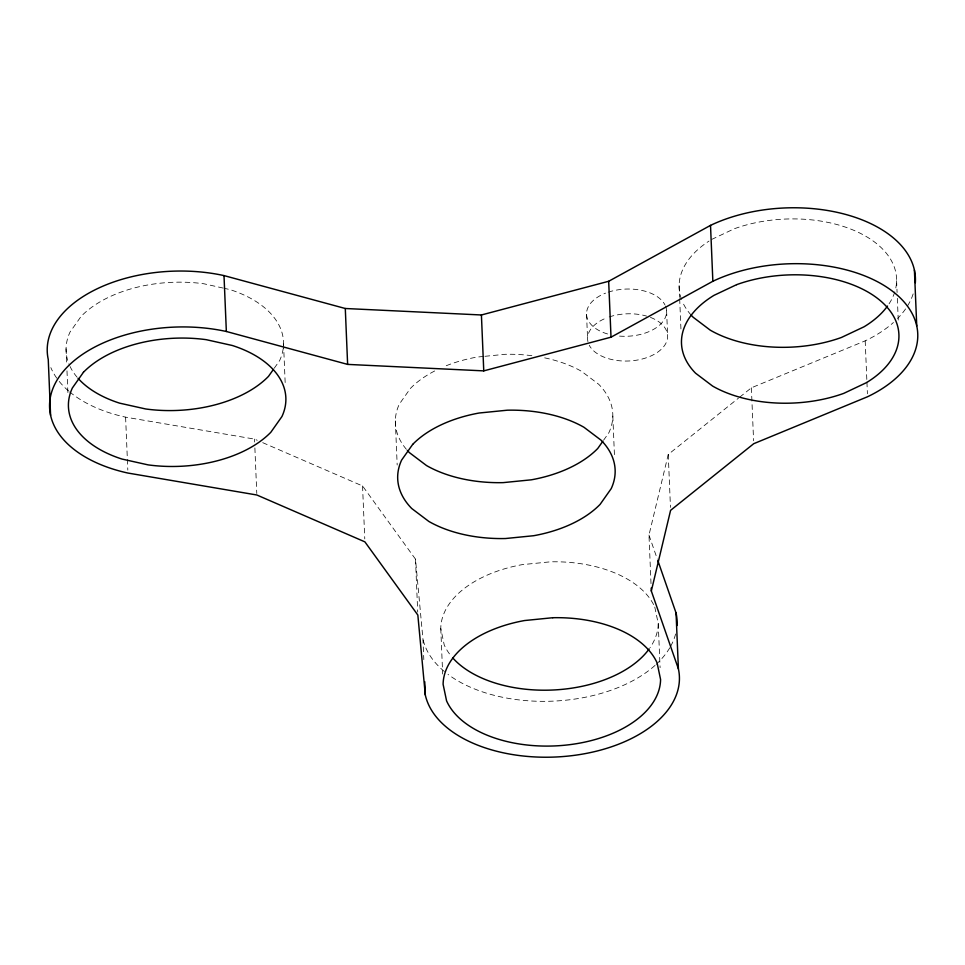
<?xml version="1.0" encoding="UTF-8"?>
<svg xmlns="http://www.w3.org/2000/svg" width="965" height="965" viewBox="0 0 965 965"><rect width="100%" height="100%" fill="white"/><g stroke="black" fill="none" stroke-linecap="round" stroke-linejoin="round"><path stroke-width="0.72" stroke-dasharray="4.83 3.62" d="M651.013 583.644L648.975 535.105L668.25 454.455L738.49 398.135M274.277 368.184L279.597 360.645A108.804 64.112 -2.4 0 0 229.984 289.597L224.543 288.378M603.547 440.269L608.867 432.742A108.804 64.112 -2.4 0 0 598.71 384.287L581.63 371.38A108.804 64.112 -2.4 0 0 542.125 357.34M739.66 397.194L751.373 387.809L865.195 340.85A127.657 75.222 -2.4 0 0 893.421 322.503M711.627 239.453L734.305 228.753A108.804 64.112 -2.4 0 1 850.032 228.789A108.804 64.112 -2.4 0 1 895.182 290.489M483.586 356.435L476.831 357.11A108.804 64.112 -2.4 0 0 443.418 366.881M484.937 356.302L505.009 354.3A108.804 64.112 -2.4 0 1 533.126 355.856M69.673 391.899A127.657 75.222 -2.4 0 0 125.595 417.157L254.507 439.099L257.245 440.281M223.18 288.077L203.856 283.77A108.804 64.112 -2.4 0 0 81.096 316.387L70.011 332.105A108.804 64.112 -2.4 0 0 69.516 365.313M262.709 442.658L362.55 485.962L415.493 559.157L422.947 639.035L423.816 659.626M648.975 535.105L657.346 559.157M654.777 607.045L658.239 623.571L660.096 667.696M653.607 604.609A108.804 64.112 -2.4 0 0 550.436 561.823L522.27 564.634A108.804 64.112 -2.4 0 0 440.764 628.408L444.226 644.934A108.804 64.112 -2.4 0 0 450.872 655.693M896.594 280.694L897.088 292.467M897.341 298.342L898.258 320.416M865.195 340.85L866.86 380.572M866.932 382.044L867.414 393.817M751.373 387.809L753.593 440.764M679.119 285.531L679.613 297.304M679.674 298.776L681.025 331.14M666.598 310.887L667.635 335.639M668.25 454.455L670.47 507.409M612.811 416.048L614.536 457.229M586.551 314.433L587.589 339.185M440.764 628.408L442.67 674.004M415.493 559.157L417.712 612.124M395.336 420.885L397.182 465.009M362.55 485.962L364.77 538.916M283.541 343.95L285.266 385.144M254.507 439.099L254.627 442.042M254.881 447.917L256.786 493.525M125.595 417.157L127.814 470.112M66.054 348.787L66.742 364.975M66.983 370.862L67.912 392.924M913.155 293.903A127.657 75.222 -2.4 0 1 906.461 307.606M905.58 308.921A127.657 75.222 -2.4 0 1 897.643 318.462M675.609 633.981A127.657 75.222 -2.4 0 1 670.554 646.453M669.782 647.804A127.657 75.222 -2.4 0 1 656.152 664.378M655.066 665.38A127.657 75.222 -2.4 0 1 448.025 674.39M444.37 671.507A127.657 75.222 -2.4 0 1 422.947 639.035M68.503 390.909A127.657 75.222 -2.4 0 1 57.562 379.281M56.766 378.171A127.657 75.222 -2.4 0 1 50.855 367.629M894.784 291.888A108.804 64.112 -2.4 0 1 888.391 304.819M691.145 315.097A108.804 64.112 -2.4 0 1 682.581 302.057M681.495 299.379A108.804 64.112 -2.4 0 1 708.986 241.105M77.116 377.231A108.804 64.112 -2.4 0 1 70.083 366.543M406.386 449.316A108.804 64.112 -2.4 0 1 399.281 404.19L410.366 388.473A108.804 64.112 -2.4 0 1 436.626 369.993M658.239 623.571A108.804 64.112 -2.4 0 1 650.024 647.696M665.488 306.014A40.06 23.606 -2.4 0 1 617.335 335.892M607.564 333.962A40.06 23.606 -2.4 0 1 605.574 293.131M608.167 292.19A40.06 23.606 -2.4 0 1 664.933 304.844M650.446 317.389A40.06 23.606 -2.4 0 1 651.11 355.892A40.06 23.606 -2.4 0 1 589.253 345.229M587.938 341.634A40.06 23.606 -2.4 0 1 606.611 317.883M609.205 316.942A40.06 23.606 -2.4 0 1 646.634 316.11"/><path stroke-width="1.45" d="M678.395 668.841L651.327 591.002L670.591 510.352L753.713 443.707L867.547 396.748A127.657 75.222 -2.4 0 0 891.672 290.61A127.657 75.222 -2.4 0 0 712.858 281.273L611.014 337.183L483.755 370.874L347.629 364.396L226.353 331.49A127.657 75.222 -2.4 0 0 59.42 376.459A127.657 75.222 -2.4 0 0 127.935 473.055L256.847 494.997L364.891 541.86L417.845 615.055L425.3 694.933A127.657 75.222 -2.4 0 0 568.083 756.09A127.657 75.222 -2.4 0 0 678.395 668.841L676.055 612.944L657.841 560.581M273.445 369.354L268.499 376.362A108.804 64.112 -2.4 0 1 145.751 408.979L119.612 403.153A108.804 64.112 -2.4 0 1 78.093 378.352M602.727 441.439L597.769 448.46A108.804 64.112 -2.4 0 1 531.305 479.822L503.127 482.633A108.804 64.112 -2.4 0 1 426.518 465.552L409.425 452.645A108.804 64.112 -2.4 0 1 407.363 450.438M50.59 415.312L48.25 359.414A127.657 75.222 -2.4 0 1 224.001 275.592L345.289 308.498L481.414 314.976L608.674 281.285L710.517 225.376A127.657 75.222 -2.4 0 1 846.8 214.749A127.657 75.222 -2.4 0 1 915.339 282.697M914.41 270.067L916.75 325.965M710.517 225.376L712.858 281.273M651.194 588.059L651.327 591.002M608.674 281.285L611.014 337.183M481.414 314.976L483.755 370.874M424.745 681.688L425.3 694.933M345.289 308.498L347.629 364.396M224.001 275.592L226.353 331.49M676.055 612.944A127.657 75.222 -2.4 0 1 676.984 625.573M887.523 306.05A108.804 64.112 -2.4 0 1 864.085 326.773L841.42 337.473A108.804 64.112 -2.4 0 1 710.3 330.199L693.22 317.292A108.804 64.112 -2.4 0 1 691.145 315.097M649.168 648.914A108.804 64.112 -2.4 0 1 552.957 690.011A108.804 64.112 -2.4 0 1 452.79 657.961M83.436 372.285L72.351 388.002A108.804 64.112 -2.4 0 0 121.964 459.05L148.091 464.877A108.804 64.112 -2.4 0 0 270.839 432.26L281.937 416.542A108.804 64.112 -2.4 0 0 232.324 345.494L206.196 339.668A108.804 64.112 -2.4 0 0 83.436 372.285M412.706 444.37L401.621 460.088A108.804 64.112 -2.4 0 0 411.778 508.543L428.858 521.45A108.804 64.112 -2.4 0 0 505.479 538.53L533.645 535.72A108.804 64.112 -2.4 0 0 600.121 504.357L611.207 488.628A108.804 64.112 -2.4 0 0 601.062 440.185L583.97 427.278A108.804 64.112 -2.4 0 0 507.349 410.197L479.183 413.008A108.804 64.112 -2.4 0 0 412.706 444.37M736.645 284.651L713.979 295.35A108.804 64.112 -2.4 0 0 695.56 373.19L712.64 386.096A108.804 64.112 -2.4 0 0 843.76 393.37L866.425 382.671A108.804 64.112 -2.4 0 0 877.04 298.028A108.804 64.112 -2.4 0 0 736.645 284.651M552.788 617.721L524.61 620.531A108.804 64.112 -2.4 0 0 443.104 684.306L446.566 700.831A108.804 64.112 -2.4 0 0 565.104 745.185A108.804 64.112 -2.4 0 0 660.579 679.469L657.117 662.943A108.804 64.112 -2.4 0 0 552.788 617.721"/></g></svg>
